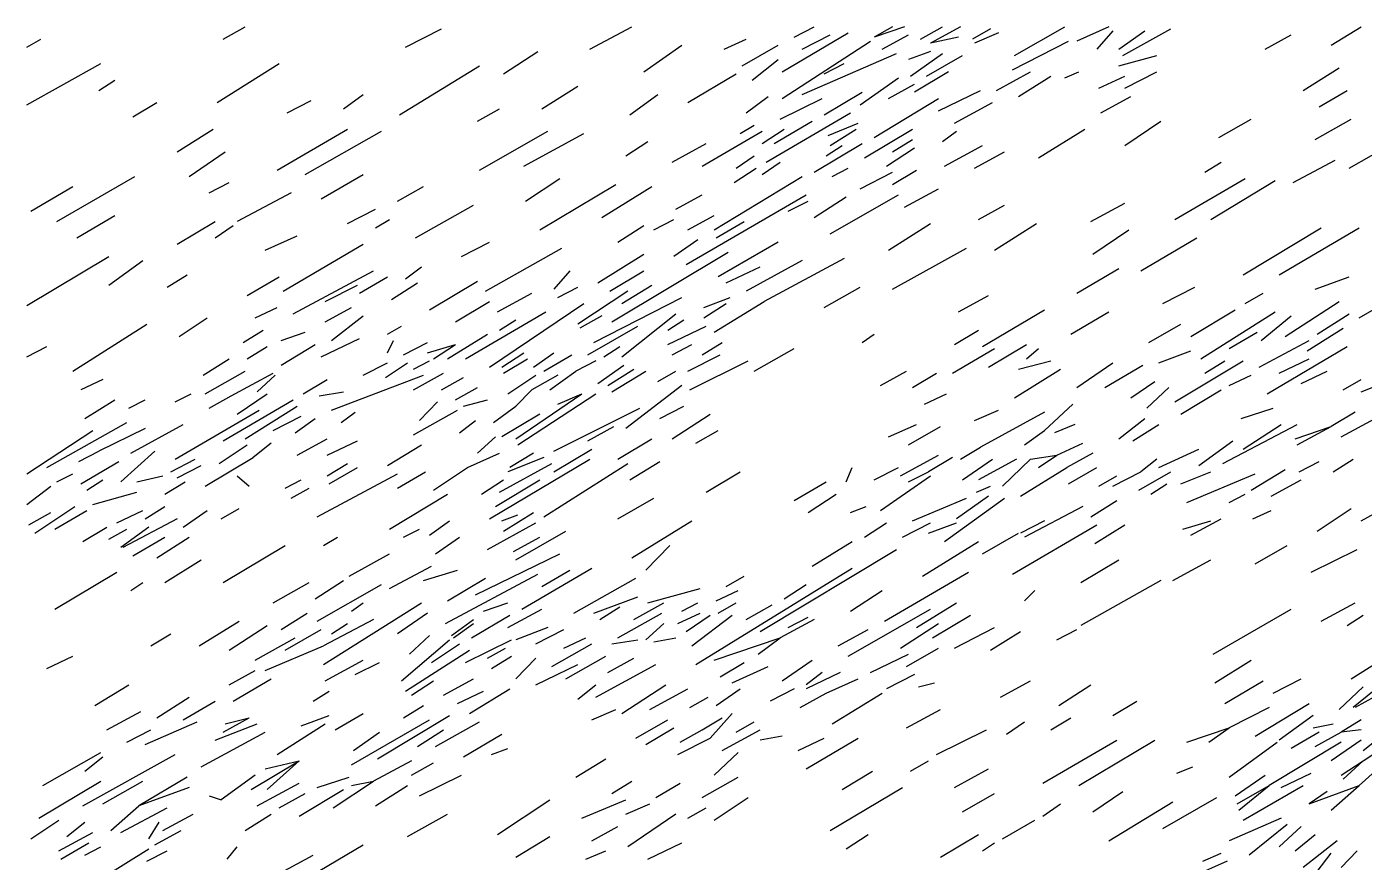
# Model space of a CAD drawing. Extents: x 0 to 599, y 0 to 600.
# Drawn here: x 0.2 to 122.3, y 523.9 to 600.2 of the extents above; entities that cross this region are included whole.
import ezdxf

# ---------------------------------------------------------------- set-up
doc = ezdxf.new("R2010")
doc.units = 0
doc.header["$MEASUREMENT"] = 0
doc.layers.add('LIMESTONE_FSET1', color=166, linetype='CONTINUOUS')

msp = doc.modelspace()

# ---------------------------------------------------------------- linework, layer by layer
at = {"layer": 'LIMESTONE_FSET1'}
for p, q in [((18.11, 599.06), (20.12, 600.19)), ((34.76, 598.32), (38.05, 600)), ((51.59, 598.13), (55.43, 600.19)), ((69.15, 596.07), (75.18, 599.63)), ((70.24, 599.25), (72.07, 600.19)), ((79.21, 600.19), (77.56, 599.25)), ((80.3, 600.19), (77.56, 599.25)), ((81.77, 599.06), (83.78, 600.19)), ((85.43, 600.19), (82.68, 598.69)), ((88.17, 600), (86.52, 599.06)), ((88.9, 599.63), (86.71, 598.69)), ((90.37, 597.57), (94.94, 600.19)), ((98.96, 600.19), (96.04, 598.88)), ((99.33, 599.81), (97.87, 598.13)), ((99.88, 598.13), (102.26, 599.81)), ((100.24, 597.57), (104.63, 600)), ((119.27, 598.5), (122.01, 600.19)), ((0.18, 598.32), (1.46, 599.06)), ((56.52, 596.07), (60, 598.5)), ((63.84, 598.13), (65.85, 599.06)), ((65.49, 596.63), (68.78, 598.5)), ((69.15, 593.64), (77.2, 598.88)), ((70.98, 598.13), (73.54, 599.44)), ((78.29, 598.13), (80.67, 599.44)), ((85.24, 599.25), (82.68, 598.69)), ((90.18, 596.26), (95.3, 598.88)), ((113.23, 598.13), (115.61, 599.44)), ((43.72, 595.88), (46.83, 597.94)), ((66.4, 595.32), (68.78, 597.19)), ((70.98, 594.01), (79.57, 597.75)), ((82.68, 597.94), (80.67, 597.19)), ((80.85, 595.69), (83.78, 597.75)), ((82.32, 595.69), (85.61, 597.57)), ((99.88, 596.63), (103.35, 597.57)), ((0.18, 593.07), (6.95, 596.82)), ((17.56, 593.26), (23.23, 596.82)), ((34.21, 592.14), (41.52, 596.63)), ((60.55, 593.26), (64.94, 595.88)), ((72.99, 595.88), (74.82, 596.82)), ((84.33, 596.07), (81.22, 594.2)), ((88.72, 594.38), (91.83, 596.07)), ((94.94, 595.51), (96.22, 596.07)), ((100.43, 594.57), (103.35, 596.07)), ((116.71, 594.38), (120, 596.44)), ((6.77, 594.38), (8.23, 595.32)), ((47.2, 592.7), (50.49, 594.76)), ((76.28, 593.07), (79.76, 595.51)), ((78.84, 593.64), (81.22, 594.95)), ((90.73, 593.82), (93.66, 595.69)), ((98.05, 594.57), (100.43, 595.69)), ((23.96, 592.32), (26.16, 593.45)), ((29.09, 592.7), (30.91, 594.01)), ((55.24, 592.14), (57.8, 594.01)), ((65.85, 592.32), (67.87, 593.82)), ((68.96, 591.76), (72.8, 593.64)), ((72.99, 592.14), (76.46, 594.2)), ((77.56, 590.08), (83.41, 593.64)), ((83.41, 592.51), (87.26, 594.38)), ((98.23, 592.32), (100.98, 593.82)), ((118.17, 592.89), (120.73, 594.38)), ((9.88, 591.95), (12.07, 593.26)), ((41.34, 591.58), (43.35, 592.7)), ((67.68, 587.83), (75.37, 592.32)), ((84.88, 591.39), (88.35, 593.26)), ((65.3, 590.45), (66.59, 591.2)), ((68.41, 589.52), (71.89, 591.58)), ((73.35, 590.27), (76.1, 591.39)), ((100.43, 589.33), (103.72, 591.58)), ((109.02, 590.08), (111.95, 591.76)), ((117.8, 589.89), (121.1, 591.76)), ((120.91, 587.27), (127.5, 591.01)), ((13.9, 588.77), (17.2, 590.83)), ((23.05, 587.08), (29.45, 590.83)), ((25.61, 586.71), (32.56, 590.64)), ((41.52, 587.08), (47.74, 590.64)), ((45.55, 587.46), (51.04, 590.45)), ((61.83, 587.46), (67.32, 590.64)), ((67.32, 589.52), (69.33, 590.83)), ((73.54, 589.33), (75.91, 590.83)), ((76.65, 588.21), (81.04, 590.83)), ((79.21, 588.77), (81.04, 589.89)), ((83.78, 589.7), (85.06, 590.64)), ((92.56, 588.21), (96.77, 590.83)), ((15, 586.52), (18.29, 588.77)), ((54.88, 588.39), (56.89, 589.7)), ((59.09, 587.83), (62.2, 589.52)), ((72.07, 586.9), (76.46, 589.52)), ((73.17, 588.39), (74.63, 589.33)), ((78.66, 587.46), (81.22, 589.14)), ((83.96, 587.46), (87.44, 589.33)), ((86.71, 587.27), (89.45, 588.77)), ((64.94, 587.27), (66.59, 588.39)), ((67.32, 586.71), (68.96, 587.83)), ((107.74, 586.9), (109.21, 587.83)), ((115.79, 585.96), (119.63, 588.02)), ((2.93, 582.4), (10.06, 586.52)), ((27.07, 584.46), (30.91, 586.71)), ((45.73, 584.27), (48.84, 586.33)), ((62.93, 581.65), (70.98, 586.52)), ((64.76, 585.96), (66.77, 587.27)), ((73.72, 586.52), (75.18, 587.27)), ((76.28, 585.4), (79.21, 586.9)), ((79.21, 585.77), (81.4, 587.08)), ((105, 582.59), (111.4, 586.33)), ((108.29, 582.59), (114.15, 586.15)), ((0.55, 583.34), (4.39, 585.59)), ((16.83, 585.02), (18.66, 585.96)), ((24.33, 585.02), (19.39, 582.4)), ((34.02, 584.27), (36.4, 585.59)), ((47.01, 581.65), (53.96, 585.77)), ((52.68, 582.78), (57.26, 585.59)), ((80.3, 583.71), (83.41, 585.4)), ((35.67, 580.9), (40.98, 583.9)), ((59.45, 583.53), (61.83, 584.84)), ((60.37, 578.47), (71.34, 584.84)), ((69.7, 583.34), (71.52, 584.27)), ((72.07, 582.78), (75, 584.65)), ((73.54, 581.28), (79.76, 584.84)), ((87.07, 582.59), (89.45, 583.9)), ((97.32, 582.4), (100.43, 584.09)), ((4.76, 580.9), (8.23, 582.96)), ((29.45, 582.22), (32.01, 583.53)), ((32.01, 581.84), (33.29, 582.59)), ((57.44, 581.65), (59.27, 582.59)), ((60.55, 581.65), (62.93, 582.96)), ((13.9, 580.34), (17.38, 582.4)), ((17.38, 580.9), (19.02, 582.03)), ((54.15, 580.53), (56.52, 582.03)), ((63.11, 580.9), (65.67, 582.4)), ((78.84, 579.78), (82.68, 582.22)), ((88.54, 579.78), (92.38, 582.22)), ((97.5, 579.41), (100.79, 581.65)), ((111.22, 577.54), (118.35, 581.84)), ((114.51, 577.54), (121.83, 581.84)), ((21.95, 579.78), (24.88, 581.09)), ((23.6, 576.04), (30.91, 580.34)), ((39.88, 579.22), (42.44, 580.53)), ((61.46, 580.72), (59.27, 579.22)), ((68.78, 580.53), (63.29, 577.35)), ((101.89, 577.91), (107.01, 580.9)), ((0.18, 574.73), (7.68, 579.22)), ((7.68, 576.6), (10.79, 578.85)), ((42.07, 576.04), (49.02, 579.97)), ((52.32, 576.79), (56.52, 579.41)), ((53.6, 573.23), (64.21, 579.59)), ((70.98, 578.85), (65.85, 576.04)), ((74.82, 579.03), (67.5, 575.1)), ((79.21, 576.22), (85.98, 579.97)), ((24.51, 573.98), (31.83, 577.91)), ((34.76, 577.16), (36.22, 578.28)), ((49.76, 577.91), (48.29, 576.22)), ((53.41, 576.04), (56.52, 577.91)), ((64.02, 576.79), (67.13, 578.28)), ((96.04, 575.85), (99.88, 578.1)), ((12.99, 576.41), (14.82, 577.54)), ((20.3, 575.66), (23.23, 577.35)), ((27.44, 575.1), (30.37, 576.6)), ((30.55, 575.85), (33.11, 577.35)), ((33.48, 575.29), (35.85, 576.79)), ((36.95, 574.35), (41.34, 576.97)), ((48.66, 575.48), (50.49, 576.41)), ((54.51, 574.91), (57.26, 576.6)), ((72.99, 574.54), (76.28, 576.41)), ((103.9, 574.91), (106.83, 576.41)), ((117.8, 576.22), (120.91, 577.35)), ((121.83, 573.6), (127.32, 576.79)), ((43.17, 574.17), (46.28, 575.85)), ((55.06, 576.04), (50.49, 573.04)), ((51.95, 571.36), (60, 575.48)), ((62.01, 574.54), (64.39, 575.48)), ((85.24, 574.17), (87.99, 575.66)), ((111.4, 574.91), (113.05, 575.85)), ((21.04, 573.6), (23.05, 574.54)), ((27.44, 573.23), (29.82, 574.54)), ((39.33, 573.23), (42.44, 575.1)), ((40.24, 569.86), (47.56, 574.17)), ((42.44, 569.11), (51.04, 574.91)), ((54.51, 570.05), (59.45, 573.98)), ((62.01, 573.6), (64.02, 574.91)), ((62.93, 572.29), (67.5, 575.1)), ((87.44, 570.98), (93.11, 574.35)), ((95.49, 572.11), (98.96, 574.17)), ((106.46, 571.92), (110.49, 574.35)), ((107.38, 569.86), (114.15, 574.17)), ((115.06, 571.92), (120, 575.1)), ((117.99, 572.11), (120.91, 573.98)), ((4.39, 568.74), (11.16, 573.04)), ((14.09, 571.92), (16.65, 573.6)), ((27.99, 571.54), (30.91, 573.79)), ((33.11, 572.11), (34.39, 572.86)), ((43.35, 572.48), (44.82, 573.42)), ((52.68, 573.79), (50.67, 572.67)), ((51.4, 570.23), (55.98, 572.86)), ((58.72, 572.48), (60.18, 573.42)), ((58.72, 571.17), (62.2, 572.86)), ((102.62, 571.36), (105.55, 573.04)), ((112.87, 571.54), (115.61, 573.79)), ((117.07, 570.61), (120.37, 572.67)), ((19.94, 571.36), (21.77, 572.48)), ((23.41, 571.54), (25.61, 572.29)), ((27.07, 570.05), (30.55, 571.73)), ((33.11, 570.42), (33.66, 571.54)), ((38.6, 569.86), (42.26, 572.11)), ((76.46, 571.36), (77.56, 572.11)), ((84.88, 571.17), (87.07, 572.48)), ((109.94, 570.8), (112.5, 572.29)), ((112.68, 569.11), (117.26, 571.54)), ((0.18, 570.05), (2.01, 570.98)), ((20.3, 569.86), (22.13, 570.98)), ((23.41, 569.3), (26.52, 571.17)), ((34.57, 570.23), (36.77, 571.36)), ((36.77, 570.42), (39.33, 571.17)), ((37.32, 569.86), (39.33, 571.17)), ((43.54, 569.11), (45.55, 570.42)), ((46.46, 569.11), (48.29, 570.42)), ((47.38, 568.74), (49.94, 570.23)), ((52.87, 570.05), (54.33, 570.98)), ((59.09, 570.23), (60.91, 571.17)), ((60.55, 568.74), (63.48, 570.23)), ((61.83, 570.23), (63.66, 571.36)), ((66.59, 568.74), (70.24, 570.8)), ((84.7, 568.55), (88.54, 570.8)), ((87.99, 569.11), (91.46, 571.17)), ((91.46, 569.86), (92.56, 570.8)), ((103.54, 569.49), (106.46, 570.61)), ((113.41, 566.68), (120.73, 570.98)), ((16.28, 568.36), (18.66, 569.86)), ((30.91, 568.36), (33.11, 569.49)), ((32.93, 568.17), (34.94, 569.49)), ((35.49, 568.92), (36.95, 569.67)), ((43.72, 568.55), (45.91, 569.86)), ((52.13, 569.67), (50.3, 568.74)), ((52.32, 567.61), (54.7, 569.3)), ((60.73, 567.05), (66.04, 569.67)), ((90.73, 568.92), (93.66, 569.67)), ((96.04, 567.24), (99.33, 569.49)), ((98.6, 567.24), (102.07, 569.3)), ((105, 565.93), (111.22, 569.67)), ((107.74, 568.55), (109.57, 569.67)), ((114.51, 568.55), (117.26, 569.86)), ((7.13, 567.99), (5.12, 567.05)), ((16.46, 566.68), (20.12, 568.74)), ((18.84, 566.49), (22.68, 568.55)), ((21.22, 566.86), (22.87, 568.36)), ((25.43, 566.68), (27.62, 567.99)), ((27.99, 565.18), (36.4, 568.36)), ((35.49, 567.05), (38.23, 568.55)), ((38.05, 567.05), (40.06, 568.17)), ((44.09, 566.68), (46.65, 568.36)), ((48.66, 568.36), (46.28, 567.05)), ((47.93, 567.05), (50.3, 568.74)), ((53.23, 567.43), (55.61, 568.92)), ((53.6, 566.86), (56.71, 568.74)), ((57.8, 567.8), (59.45, 568.74)), ((78.11, 567.43), (80.49, 568.74)), ((81.04, 567.24), (83.23, 568.55)), ((90.37, 566.3), (94.57, 568.92)), ((100.98, 566.3), (103.17, 567.8)), ((109.94, 567.43), (111.95, 568.36)), ((116.52, 567.61), (118.9, 568.74)), ((120.37, 567.05), (122.01, 567.99)), ((122.01, 566.86), (126.77, 568.74)), ((13.72, 565.93), (15.18, 566.68)), ((19.39, 564.81), (22.13, 566.68)), ((26.89, 566.49), (29.09, 566.86)), ((39.33, 566.12), (41.34, 567.24)), ((44.82, 565.55), (46.28, 567.05)), ((44.82, 565.55), (46.28, 567.05)), ((44.82, 562.56), (50.85, 566.68)), ((45, 562), (52.13, 566.68)), ((48.66, 565.74), (50.85, 566.68)), ((60, 567.43), (54.88, 563.49)), ((82.13, 565.74), (84.15, 566.68)), ((102.44, 565.37), (104.45, 567.24)), ((105.55, 564.81), (109.21, 567.05)), ((5.49, 564.43), (8.23, 566.12)), ((9.51, 565.37), (10.98, 566.12)), ((16.83, 565.37), (18.84, 566.49)), ((18.11, 562.37), (24.51, 566.12)), ((20.12, 562.56), (24.88, 565.55)), ((36.04, 564.24), (37.68, 565.93)), ((40.06, 565.55), (42.26, 566.12)), ((42.8, 564.06), (44.82, 565.55)), ((48.29, 561.44), (56.16, 565.37)), ((57.99, 564.43), (60.18, 565.55)), ((95.67, 565.74), (93.11, 563.31)), ((111.04, 564.43), (113.96, 565.37)), ((13.72, 560.69), (21.4, 565.18)), ((22.68, 563.31), (25.24, 564.62)), ((24.7, 563.12), (26.52, 564.43)), ((28.9, 564.06), (30.18, 564.99)), ((35.49, 562.93), (39.51, 565.18)), ((39.7, 563.12), (41.16, 564.24)), ((47.01, 564.81), (43.54, 562.75)), ((59.09, 562.56), (62.56, 564.81)), ((86.71, 564.24), (88.9, 565.18)), ((93.11, 564.99), (87.26, 561.81)), ((99.88, 562.56), (102.26, 564.43)), ((121.46, 564.99), (119.27, 563.68)), ((120.18, 562.75), (123.29, 564.43)), ((0.18, 559.38), (6.22, 563.31)), ((2.01, 559.94), (9.33, 564.06)), ((10.98, 563.49), (6.77, 561.44)), ((9.7, 561.25), (14.45, 563.87)), ((51.4, 562.37), (53.78, 563.68)), ((61.28, 562.18), (63.29, 563.31)), ((78.84, 562.75), (81.4, 563.87)), ((80.67, 562), (83.6, 563.68)), ((91.28, 562), (93.11, 563.31)), ((95.85, 563.87), (94.02, 563.12)), ((101.16, 562.37), (103.54, 563.87)), ((109.39, 560.31), (116.16, 563.87)), ((111.22, 561.62), (114.7, 563.87)), ((115.98, 562.56), (119.27, 563.68)), ((116.16, 562), (119.27, 563.68)), ((17.74, 560.31), (20.3, 562)), ((22.5, 562.18), (20.85, 560.87)), ((24.88, 561.06), (27.62, 562.56)), ((27.62, 561.06), (30.37, 562.37)), ((33.11, 560.12), (36.22, 562)), ((41.34, 561.25), (42.99, 562.75)), ((54.15, 560.69), (57.26, 562.56)), ((85.43, 560.69), (87.26, 561.81)), ((94.21, 561.06), (96.59, 562.18)), ((107.2, 560.12), (110.3, 562.37)), ((4.94, 560.5), (6.77, 561.44)), ((5.12, 558.44), (8.6, 560.5)), ((11.89, 561.44), (8.78, 558.63)), ((13.35, 559.56), (15.55, 560.69)), ((16.46, 558.25), (20.85, 560.87)), ((40.43, 559.94), (43.35, 561.25)), ((42.44, 555.26), (51.59, 560.69)), ((47.38, 560.87), (44.09, 559.56)), ((46.46, 561.25), (44.27, 559.94)), ((48.29, 559.56), (51.77, 561.62)), ((55.24, 558.81), (57.99, 560.5)), ((79.94, 559.19), (83.41, 561.06)), ((84.7, 560.87), (82.5, 559.56)), ((85.61, 558.81), (88.35, 560.69)), ((90.55, 560.69), (87.07, 558.81)), ((89.27, 558.25), (91.83, 560.69)), ((91.83, 560.69), (94.21, 561.06)), ((92.56, 559.94), (94.21, 561.06)), ((97.5, 561.25), (95.12, 559.94)), ((103.35, 560.69), (101.89, 559.56)), ((103.54, 559.94), (107.2, 561.62)), ((116.34, 559.56), (118.17, 560.5)), ((119.45, 559.56), (121.28, 560.69)), ((2.93, 558.63), (4.39, 559.38)), ((13.9, 559), (16.1, 560.12)), ((26.71, 555.44), (34.02, 559.38)), ((27.62, 559.19), (29.45, 560.31)), ((27.8, 558.44), (30.37, 559.94)), ((34.02, 558.07), (36.59, 559.56)), ((37.32, 557.88), (40.43, 559.94)), ((43.35, 557.69), (48.11, 560.31)), ((47.38, 555.44), (55.06, 560.31)), ((62.2, 557.69), (65.3, 559.56)), ((75, 558.63), (75.55, 559.94)), ((77.56, 558.81), (79.76, 559.94)), ((80.67, 558.63), (82.5, 559.56)), ((90.91, 557.32), (95.12, 559.94)), ((95.3, 558.44), (97.87, 559.94)), ((99.33, 558.25), (101.89, 559.56)), ((101.71, 557.88), (104.63, 559.56)), ((105.55, 558.44), (108.29, 559.56)), ((106.1, 556.76), (112.32, 559.38)), ((111.95, 557.88), (115.06, 559.75)), ((0.18, 556.57), (2.38, 558.25)), ((5.67, 557.88), (7.13, 558.81)), ((10.24, 558.63), (12.62, 559.19)), ((12.8, 557.5), (14.63, 558.63)), ((19.39, 559.19), (20.49, 558.25)), ((23.78, 558.07), (25.24, 558.81)), ((24.33, 557.13), (25.98, 558.07)), ((41.71, 557.5), (43.72, 558.81)), ((42.99, 556.38), (47.01, 558.81)), ((70.24, 556.94), (73.17, 558.63)), ((78.11, 556.01), (82.68, 559.19)), ((86.89, 557.69), (88.17, 558.25)), ((98.05, 558.25), (99.7, 559.19)), ((102.8, 557.5), (104.27, 558.44)), ((113.78, 557.32), (116.52, 558.81)), ((6.22, 556.57), (10.24, 557.69)), ((33.29, 554.32), (38.6, 557.5)), ((54.15, 555.26), (57.44, 557.13)), ((71.52, 555.82), (74.09, 557.5)), ((81.04, 555.07), (85.98, 557.13)), ((83.96, 553.2), (89.45, 557.13)), ((87.99, 557.32), (85.06, 555.26)), ((97.32, 555.44), (99.7, 556.94)), ((109.94, 556.76), (111.4, 557.5)), ((0.37, 554.7), (2.38, 555.82)), ((0.91, 553.95), (4.57, 556.38)), ((2.74, 554.32), (5.67, 556.01)), ((8.41, 554.88), (10.79, 556.01)), ((10.98, 555.26), (12.8, 556.38)), ((14.45, 554.51), (16.65, 556.01)), ((17.93, 555.26), (19.57, 556.19)), ((43.54, 555.07), (45, 555.63)), ((43.72, 554.13), (46.46, 555.82)), ((75.37, 555.82), (76.83, 556.38)), ((96.59, 556.38), (91.28, 553.57)), ((112.13, 555.26), (113.78, 556.01)), ((117.99, 554.13), (121.1, 556.19)), ((122.01, 555.07), (124.39, 556.38)), ((5.3, 553.2), (7.5, 554.51)), ((11.34, 554.51), (8.78, 552.64)), ((13.9, 555.26), (8.96, 552.64)), ((36.95, 553.76), (38.78, 555.07)), ((42.26, 552.45), (46.65, 554.88)), ((55.43, 551.7), (60.91, 555.07)), ((76.65, 553.57), (78.66, 554.88)), ((80.12, 553.57), (82.68, 554.88)), ((82.5, 553.95), (85.06, 554.88)), ((90.18, 550.2), (97.87, 554.7)), ((93.11, 555.07), (90.91, 553.95)), ((97.68, 553.01), (100.43, 554.7)), ((105.73, 554.32), (108.29, 555.07)), ((106.46, 553.76), (109.21, 555.26)), ((7.68, 553.39), (9.33, 554.32)), ((9.88, 551.89), (12.8, 553.57)), ((12.07, 551.7), (15, 553.57)), ((27.26, 552.82), (28.54, 553.57)), ((34.57, 553.57), (36.04, 554.32)), ((37.5, 552.07), (39.7, 553.57)), ((44.63, 552.26), (47.01, 553.57)), ((44.82, 551.51), (49.39, 554.13)), ((71.89, 550.95), (75.55, 553.2)), ((81.95, 550.02), (87.07, 553.2)), ((87.44, 552.07), (90.73, 553.95)), ((18.11, 549.45), (23.78, 552.82)), ((29.63, 550.02), (33.29, 552.07)), ((41.16, 548.33), (48.84, 552.07)), ((56.71, 550.58), (58.9, 552.82)), ((67.13, 544.96), (79.57, 552.45)), ((112.32, 551.14), (115.24, 552.82)), ((117.44, 550.39), (121.65, 552.45)), ((12.8, 549.45), (16.1, 551.51)), ((33.29, 548.89), (37.13, 550.95)), ((45.37, 547.02), (51.77, 550.76)), ((61.28, 541.97), (75.55, 550.76)), ((96.4, 549.45), (99.88, 551.51)), ((104.82, 549.64), (108.29, 551.51)), ((2.74, 547.02), (8.41, 550.39)), ((26.52, 547.96), (29.09, 549.64)), ((36.4, 549.64), (39.51, 550.58)), ((38.41, 545.71), (46.83, 550.2)), ((38.6, 547.77), (42.07, 549.83)), ((47.2, 549.08), (49.76, 550.58)), ((50.12, 546.65), (55.79, 549.83)), ((64.02, 549.08), (65.67, 550.02)), ((78.48, 545.9), (86.16, 550.39)), ((103.72, 549.64), (96.4, 545.52)), ((9.7, 548.71), (10.79, 549.45)), ((22.68, 547.58), (25.98, 549.45)), ((26.71, 545.9), (32.56, 549.27)), ((56.89, 547.58), (61.65, 548.89)), ((63.11, 547.77), (65.12, 548.71)), ((69.33, 547.96), (71.34, 549.27)), ((75.37, 546.83), (78.29, 548.71)), ((91.28, 547.77), (92.2, 548.71)), ((27.26, 541.97), (36.22, 547.58)), ((29.82, 546.83), (30.91, 547.58)), ((41.89, 546.83), (44.09, 547.58)), ((51.95, 546.65), (55.98, 548.14)), ((52.5, 546.08), (54.33, 547.21)), ((55.61, 546.08), (58.35, 547.58)), ((60, 546.83), (61.46, 547.58)), ((63.29, 546.65), (64.94, 547.58)), ((65.85, 546.08), (68.23, 547.39)), ((81.4, 545.34), (85.06, 547.58)), ((118.35, 545.9), (121.46, 547.58)), ((15.91, 543.65), (19.57, 545.9)), ((23.41, 545.15), (25.79, 546.65)), ((31.83, 546.08), (27.26, 543.65)), ((36.77, 546.65), (34.02, 544.77)), ((38.96, 544.59), (40.98, 546.08)), ((40.79, 544.4), (44.27, 546.46)), ((44.09, 545.34), (47.2, 547.02)), ((54.15, 544.4), (58.17, 546.65)), ((59.63, 545.71), (61.65, 546.65)), ((60.37, 544.96), (62.56, 546.46)), ((60.91, 543.65), (64.57, 546.46)), ((72.07, 546.08), (68.96, 544.4)), ((69.7, 545.34), (71.52, 546.27)), ((75.18, 542.71), (82.68, 547.02)), ((82.87, 544.4), (86.34, 546.46)), ((108.48, 542.9), (115.61, 547.02)), ((120.73, 545.52), (122.2, 546.46)), ((11.52, 543.65), (13.35, 544.77)), ((18.66, 543.28), (22.13, 545.52)), ((23.78, 543.28), (27.07, 545.15)), ((27.99, 544.77), (29.45, 545.71)), ((35.12, 542.9), (36.95, 544.59)), ((39.15, 544.4), (40.98, 545.71)), ((47.74, 545.34), (44.82, 544.21)), ((46.65, 543.84), (49.21, 545.15)), ((56.71, 544.21), (58.35, 545.71)), ((74.27, 543.65), (77.01, 545.15)), ((79.94, 543.46), (83.41, 545.71)), ((84.88, 543.46), (88.54, 545.34)), ((88.17, 543.28), (90.91, 544.96)), ((94.21, 544.21), (96.04, 545.15)), ((21.04, 542.34), (24.7, 544.4)), ((21.95, 541.4), (27.26, 543.65)), ((34.39, 540.47), (38.78, 544.21)), ((37.13, 542.15), (39.7, 543.84)), ((40.24, 542.15), (44.45, 544.21)), ((42.26, 542.53), (43.9, 543.46)), ((48.11, 541.78), (51.77, 543.84)), ((49.21, 543.46), (51.22, 544.4)), ((53.6, 543.84), (55.98, 544.21)), ((57.44, 544.03), (59.45, 544.4)), ((62.93, 542.34), (68.96, 544.4)), ((66.95, 542.9), (68.96, 544.4)), ((80.49, 541.78), (83.41, 543.46)), ((2.01, 541.59), (4.39, 542.71)), ((27.44, 540.47), (30.91, 542.34)), ((30.18, 541.03), (32.38, 542.15)), ((34.76, 539.53), (40.61, 543.28)), ((42.62, 541.59), (44.45, 542.71)), ((44.82, 540.66), (46.65, 542.53)), ((49.39, 540.66), (53.05, 542.71)), ((53.23, 541.22), (55.61, 542.53)), ((63.48, 540.84), (65.67, 542.15)), ((69.15, 540.47), (71.89, 542.34)), ((77.2, 541.22), (80.67, 542.9)), ((108.66, 540.28), (111.95, 542.34)), ((121.1, 540.66), (124.39, 542.71)), ((18.66, 540.09), (21.04, 541.4)), ((46.65, 540.09), (50.49, 541.97)), ((52.13, 538.97), (57.62, 541.97)), ((64.57, 540.28), (67.87, 541.78)), ((72.8, 541.22), (71.34, 540.09)), ((74.45, 541.22), (71.34, 539.72)), ((81.22, 541.03), (78.66, 539.72)), ((6.4, 538.22), (9.51, 540.09)), ((19.02, 538.6), (22.5, 540.66)), ((35.3, 539.16), (37.32, 540.47)), ((38.23, 539.16), (40.98, 540.66)), ((40.61, 537.47), (44.27, 539.72)), ((50.49, 538.78), (52.13, 540.09)), ((54.51, 537.47), (58.54, 540.09)), ((57.07, 537.85), (60.55, 539.72)), ((63.11, 538.22), (65.3, 539.72)), ((70.24, 539.72), (68.05, 538.6)), ((73.17, 539.34), (76.1, 540.66)), ((81.59, 539.91), (83.05, 540.28)), ((89.09, 538.97), (91.83, 540.47)), ((94.39, 538.22), (97.32, 540.09)), ((109.57, 538.41), (113.05, 540.47)), ((113.96, 539.34), (116.52, 540.66)), ((120, 537.85), (122.2, 539.91)), ((123.84, 540.09), (121.28, 538.03)), ((126.22, 540.66), (121.46, 538.03)), ((12.07, 537.1), (15, 538.97)), ((14.45, 536.91), (17.38, 538.6)), ((26.34, 538.6), (27.8, 539.53)), ((39.51, 538.41), (41.89, 539.53)), ((60.73, 538.03), (62.38, 538.97)), ((70.79, 538.03), (73.17, 539.34)), ((73.72, 536.54), (78.29, 539.34)), ((99.33, 537.29), (101.52, 538.6)), ((7.5, 535.98), (10.61, 537.66)), ((25.24, 536.35), (27.8, 537.29)), ((28.35, 535.98), (30.91, 537.47)), ((32.2, 533.35), (38.78, 537.29)), ((34.57, 537.1), (36.4, 538.22)), ((51.77, 536.91), (53.96, 537.85)), ((64.57, 537.47), (62.56, 535.23)), ((80.49, 536.16), (83.6, 537.85)), ((113.6, 538.03), (109.94, 536.16)), ((112.32, 535.41), (117.26, 538.41)), ((117.62, 537.29), (114.51, 535.04)), ((10.98, 534.66), (15.73, 536.72)), ((17.38, 535.04), (21.22, 536.54)), ((18.11, 535.79), (20.49, 537.1)), ((18.29, 536.54), (20.49, 537.1)), ((23.05, 533.73), (27.44, 536.54)), ((29.82, 532.79), (36.95, 536.91)), ((37.5, 534.48), (41.52, 536.72)), ((55.79, 535.23), (58.72, 536.91)), ((56.71, 534.66), (59.27, 536.16)), ((61.83, 535.98), (63.66, 537.1)), ((64.94, 535.79), (66.59, 536.72)), ((89.63, 535.6), (91.28, 536.72)), ((93.66, 535.98), (95.49, 537.1)), ((106.1, 534.85), (109.94, 536.16)), ((108.11, 534.85), (109.94, 536.16)), ((117.62, 536.16), (119.45, 536.54)), ((122.01, 536.91), (120.18, 535.79)), ((9.33, 534.85), (11.52, 535.98)), ((16.1, 532.61), (21.95, 535.79)), ((30, 534.1), (32.38, 535.79)), ((35.85, 534.48), (38.23, 535.98)), ((40.06, 533.54), (43.54, 535.6)), ((59.63, 533.73), (62.56, 535.23)), ((59.82, 534.85), (61.83, 535.98)), ((63.66, 534.1), (67.13, 535.98)), ((69.15, 535.41), (67.13, 535.04)), ((70.61, 534.1), (72.99, 535.23)), ((71.34, 532.42), (76.1, 535.23)), ((83.23, 533.73), (87.8, 535.98)), ((92.93, 531.11), (99.7, 535.04)), ((96.22, 530.92), (103.17, 535.04)), ((109.94, 531.67), (114.33, 534.85)), ((120.18, 534.85), (113.6, 530.92)), ((118.17, 535.79), (115.61, 534.29)), ((117.8, 534.48), (120.18, 535.79)), ((122.01, 535.04), (119.27, 533.17)), ((122.01, 535.98), (120.18, 535.79)), ((122.2, 534.1), (123.84, 535.41)), ((122.2, 533.17), (125.3, 535.23)), ((1.65, 530.92), (6.95, 533.92)), ((5.3, 529.05), (13.72, 533.73)), ((42.62, 533.73), (44.09, 534.29)), ((62.93, 531.86), (65.12, 533.92)), ((5.49, 532.23), (7.13, 533.54)), ((20.67, 530.55), (25.06, 533.17)), ((21.95, 532.42), (25.06, 533.17)), ((22.13, 530.55), (25.06, 533.17)), ((35.3, 533.17), (31.83, 531.29)), ((35.3, 531.86), (37.32, 532.98)), ((50.3, 531.67), (53.05, 533.35)), ((80.85, 532.23), (82.5, 533.17)), ((84.88, 530.73), (87.99, 532.42)), ((105.18, 532.04), (106.65, 532.61)), ((120.18, 531.86), (122.2, 533.17)), ((120.37, 531.48), (122.2, 533.17)), ((1.28, 527.93), (6.95, 531.29)), ((7.13, 529.24), (10.79, 531.29)), ((14.82, 531.67), (10.43, 529.05)), ((21.04, 531.86), (17.93, 529.61)), ((26.71, 530.73), (29.63, 531.67)), ((28.17, 528.86), (31.83, 531.29)), ((29.82, 530.92), (31.83, 531.29)), ((36.04, 529.98), (39.88, 531.86)), ((53.6, 530.17), (55.43, 531.29)), ((61.83, 529.8), (65.12, 531.67)), ((74.63, 530.55), (77.38, 532.23)), ((110.49, 529.98), (113.23, 531.86)), ((114.7, 530.73), (117.44, 532.04)), ((123.29, 532.23), (121.83, 530.92)), ((15, 530.73), (10.43, 529.05)), ((16.83, 529.98), (17.93, 529.61)), ((21.22, 529.05), (25.06, 531.11)), ((23.23, 528.86), (25.61, 530.17)), ((25.06, 528.11), (29.09, 530.55)), ((32.01, 529.05), (34.94, 530.92)), ((57.62, 529.8), (59.82, 531.11)), ((73.54, 526.8), (80.12, 530.73)), ((85.61, 528.49), (88.54, 530.17)), ((97.5, 528.49), (100.24, 530.36)), ((110.67, 529.24), (113.6, 530.92)), ((110.85, 528.67), (113.6, 530.92)), ((111.22, 527.74), (116.71, 530.92)), ((117.26, 529.24), (121.83, 530.92)), ((118.9, 530.36), (117.26, 529.24)), ((119.27, 528.67), (121.83, 530.92)), ((7.87, 526.8), (10.43, 529.05)), ((8.78, 526.61), (12.99, 528.86)), ((43.17, 526.43), (47.93, 529.61)), ((50.85, 527.93), (54.88, 529.61)), ((54.88, 528.3), (57.07, 529.24)), ((60.55, 527.93), (62.2, 528.86)), ((62.93, 527.74), (66.04, 529.8)), ((92.93, 528.11), (94.57, 529.24)), ((98.96, 525.87), (104.82, 529.42)), ((103.9, 526.99), (108.84, 529.8)), ((0.55, 526.05), (3.11, 527.74)), ((3.84, 526.24), (5.49, 527.55)), ((11.34, 526.05), (12.26, 527.55)), ((12.62, 526.8), (15.37, 528.3)), ((20.12, 526.8), (22.5, 528.3)), ((34.94, 526.24), (38.6, 528.3)), ((59.45, 528.3), (55.06, 525.3)), ((89.27, 526.05), (92.2, 527.74)), ((114.7, 527.93), (109.94, 525.87)), ((3.11, 524.93), (6.22, 526.61)), ((11.89, 525.49), (14.27, 526.8)), ((51.77, 525.87), (54.15, 527.18)), ((75, 525.12), (77.01, 526.43)), ((83.6, 524.37), (87.07, 526.43)), ((115.24, 527.36), (111.77, 524.56)), ((116.52, 527.18), (114.51, 525.3)), ((115.98, 524.93), (117.8, 526.43)), ((3.29, 524.18), (5.85, 525.68)), ((5.49, 524.56), (6.95, 525.3)), ((7.13, 522.5), (11.34, 525.12)), ((18.48, 524.18), (19.39, 525.3)), ((23.6, 521.19), (30.91, 525.49)), ((44.82, 524.37), (47.93, 526.24)), ((56.89, 524.18), (60, 525.68)), ((87.44, 524.93), (88.54, 525.68)), ((119.82, 525.87), (116.71, 523.43)), ((11.16, 523.99), (12.99, 524.93)), ((20.49, 521.37), (26.34, 524.56)), ((51.22, 524.18), (53.05, 524.93)), ((109.76, 523.99), (101.34, 520.25)), ((107.56, 523.99), (109.21, 524.74)), ((117.99, 523.06), (119.27, 524.74)), ((120.18, 523.43), (121.65, 524.93))]:
    msp.add_line(p, q, dxfattribs=at)

doc.saveas('drawing.dxf')
